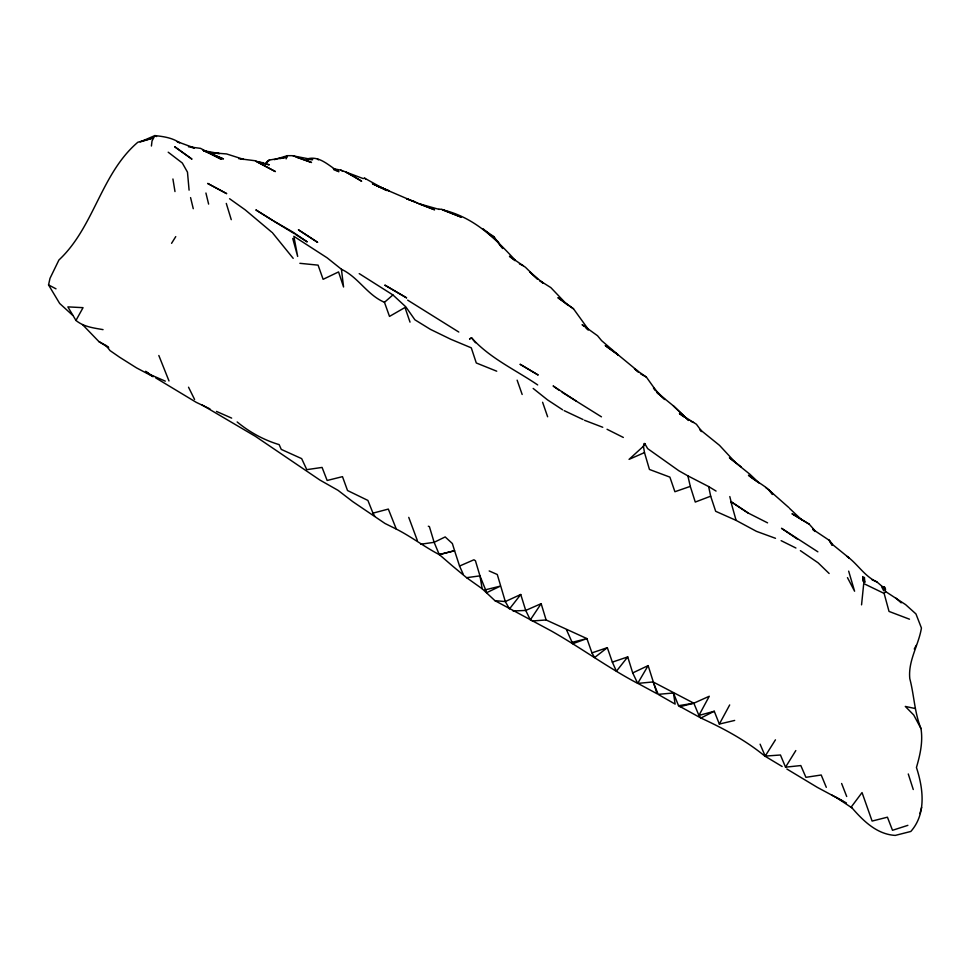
<?xml version="1.0" encoding="UTF-8"?>
<svg xmlns="http://www.w3.org/2000/svg" width="971" height="971" viewBox="0 0 971 971"><rect width="100%" height="100%" fill="white"/><g stroke="black" fill="none" stroke-linecap="round" stroke-linejoin="round"><path stroke-width="1.46" d="M907.873 825.338L892.507 830.302L887.433 817.194L872.104 821.065L862.042 792.567L851.239 807.01C862.782 820.398 876.473 834.295 895.25 835.412L910.834 831.455C926.552 813.686 923.203 788.27 916.442 767.478C920.144 754.783 923.093 741.844 920.981 728.566C914.451 712.52 914.172 695.2 909.791 678.632C907.958 660.668 918.663 645.181 921.43 628.019L915.956 613.939L905.615 604.63L885.601 591.557L884.326 586.775L881.583 586.63L883.719 590.744L884.326 586.775L885.613 589.348M861.556 604.848L863.729 583.571L884.12 593.415L889.023 611.427L909.475 619.195M151.415 146.026L152.022 140.989L154.875 135.588C163.407 136.51 172.389 137.773 179.586 142.798L177.11 141.62L194.431 147.968L191.773 147.519M72.667 315.296L59.668 303.462L48.55 284.928L49.982 278.386L58.915 260.01C94.26 226.971 100.923 173.651 137.858 142.227L153.321 137.931L140.152 141.96L154.875 135.588L156.586 136.547M919.913 813.577L921.661 807.362M286.129 158.88L287.38 155.676L292.137 155.676L312.711 159.62L306.702 159.462M428.308 526.233L429.4 526.622L434.134 542.316L439.232 554.514L452.656 566.117L466.59 577.684L482.174 588.754L494.931 600.661L551.346 630.992C580.719 647.608 607.992 667.757 637.704 683.39L653.107 681.945L693.828 703.198L698.926 715.433L714.268 711.258L719.341 724.063L729.682 704.946M914.257 649.016L916.308 645.266M75.956 320.442L83.045 307.661L67.861 306.885L75.956 320.442C83.603 326.826 93.617 327.955 103.047 329.63M638.36 683.633L657.051 693.767L648.143 665.608L637.704 683.39L632.704 672.927L627.727 656.906L612.349 662.125L607.324 647.669L591.946 652.876L586.921 638.59L546.115 619.971L532.193 620.991M760.099 744.174L765.197 756.093L780.453 755.001L785.539 767.163L795.807 750.571M171.564 243.333L175.751 236.608M765.197 756.093L775.453 739.829M546.115 619.971L541.15 603.659L530.324 619.874L525.724 610.443L520.747 594.495L505.308 601.559L494.931 600.661M520.747 594.495L509.472 608.926L505.308 601.559L497.286 574.504L489.178 570.948M627.727 656.906L616.415 671.24L612.349 662.125M884.12 593.415L885.601 591.557M410.017 322.141L405.004 307.491L389.505 316.412L384.467 302.309L392.915 294.941L405.793 306.824L414.908 319.811L430.481 329.4L450.86 339.304L471.287 347.836L476.288 362.972L496.727 371.201M266.139 162.837L269.55 160.009L286.785 157.12L279.818 158.674M266.175 162.667L269.55 160.009L267.523 161.028M607.324 647.669L594.592 657.549L591.946 652.876M475.559 342.751L471.603 337.872L469.612 338.915L471.603 337.872C489.857 358.275 515.383 369.757 537.679 384.929M714.268 711.258L700.892 718.018L678.535 705.699L673.461 693.003L658.204 694.326L653.107 681.945M632.704 672.927L648.143 665.608M679.906 706.694L693.828 703.198L709.267 696.256L698.926 715.433L700.892 718.018C723.444 728.432 745.4 740.133 764.687 755.972M644.489 452.595L629.062 459.368L643.433 446.247L644.768 443.589L644.076 443.553L643.433 446.247L644.489 452.595L649.441 469.454L669.893 477.125L674.906 491.727L690.296 486.386L687.869 475.851L678.826 470.741L647.645 448.614L644.768 443.589L645.072 444.172M541.15 603.659L525.724 610.443L513.052 610.977M463.264 574.322L459.562 566.044L473.933 559.782L475.45 560.789L479.953 575.864L486.726 592.65L500.32 586.144L484.99 589.895M687.869 475.851L708.636 486.568L710.675 496.193L695.272 502.056L690.296 486.386M274.356 159.657L287.38 155.676M237.167 421.96C249.523 432.168 263.772 440.021 279.15 444.621L281.262 449.403L301.665 458.628L306.787 469.648L322.081 467.427L327.142 480.475L342.484 476.652L347.521 490.525L367.9 500.429L372.985 513.137L388.327 509.083L396.314 529.086C411.316 536.708 424.145 546.661 438.989 554.477M439.329 554.647L454.574 550.715L459.562 566.044M571.579 642.474L586.921 638.59L572.732 643.737L566.506 629.791M439.232 554.514L454.574 550.715L452.377 543.554L445.179 536.927L434.134 542.316L420.601 544.245M719.341 724.063L734.671 720.433M378.217 186.347L389.213 190.923L372.391 183.653L386.689 190.51L364.635 178.179L363.081 178.543L340.748 170.119L333.332 168.711M678.535 705.699L693.828 703.198M466.59 577.684L479.953 575.864L482.174 588.754M864.858 582.03L863.777 582.175L863.304 581.022L862.758 576.531L863.777 582.175L864.384 577.357L864.858 582.03L863.304 581.022M785.539 767.163L800.808 765.561L805.918 777.322L821.211 775.004L826.297 787.335M438.771 209.335L441.55 209.202L461.371 217.237L442.157 209.736C473.666 217.079 494.397 237.689 515.225 260.204M307.71 158.783C319.726 155.688 328.708 165.689 338.078 171.236L338.915 171.685L333.89 169.767M263.372 162.74L258.42 162.218L269.319 164.815L255.64 161.101L275.376 171.576L255.021 160.725L238.696 158.649M299.869 263.311L318.087 265.144L323.112 279.32L338.563 271.929L343.564 286.991L341.44 269.27L327.13 257.825L293.849 236.317L297.66 256.429L292.744 238.49M212.54 152.896L209.797 152.617L226.595 153.94L243.709 159.39L241.051 159.038M215.283 153.163L219.397 153.588L203.704 150.699L223.439 158.941L203.012 150.214L221.339 159.293L200.499 148.357L188.471 146.767M915.034 708.49L905.3 706.427L913.735 715.008L920.981 728.566M203.704 150.699L206.289 151.282M419.011 203.728L439.244 209.42M412.068 200.791L414.811 201.81L406.643 198.752L434.607 209.797L419.144 203.91M296.252 157.108L311.533 162.485L293.206 155.846M775.501 538.31L756.433 531.343L736.091 520.383L715.676 511.292L710.675 496.193M584.493 420.285L602.76 427.276M374.053 184.539L410.806 200.317M691.085 421.426L693.525 422.421M165.313 381.154L150.092 374.563L145.553 371.335L153.236 376.687L136.547 367.9L119.615 357.231L110.039 350.604L106.082 345.542L98.884 341.574L82.523 324.605M216.46 411.413L231.656 418.113M871.873 579.651L876.886 581.908L882.336 586.557M564.163 410.636L583.037 419.533M209.93 408.876L196.276 402.358L155.7 377.901M519.424 263.857L523.175 265.653M767.576 522.859L748.058 512.967L730.957 501.643L748.058 512.967M396.314 529.086L384.953 523.442L352.728 501.619L337.993 490.306L319.823 480.002L255.397 436.343L202.223 405.053M781.133 540.665L795.917 548.02M607.045 429.279L623.333 437.448M340.748 170.119L342.69 171.139M48.55 284.928L56.002 288.836M846.457 802.981L817.4 787.408L786.85 769.008M226.656 193.63L207.66 183.422L226.486 193.532M831.54 794.921L842.743 800.978M808.831 523.915L791.996 513.732L809.001 524.049M640.484 373.762L646.383 377.1L658.362 393.862M658.69 694.714L675.136 704.096L673.461 693.003M562.185 392.345L601.45 416.838M765.439 756.458L782.128 766.483M708.636 486.568L716.064 491.071M416.219 202.454L417.748 203.376M384.467 302.309C367.123 294.929 358.517 277.318 341.44 269.27M797.567 539.233L781.509 528.297L817.873 551.819M392.915 294.941L359.221 273.616M98.884 341.574L108.558 347.654M295.281 234.266L307.249 241.913L292.951 232.118L273.069 220.672L294.079 233.501M407.662 300.136L458.785 332.046M573.509 308.814L558.119 297.842L573.509 308.814L588.438 329.533M562.61 409.786L547.523 399.882L533.176 388.449M836.31 797.482L851.822 807.811M876.886 581.908C864.469 576.276 857.745 564.09 847.149 556.444L849.322 558.131L833.276 545.107L829.185 540.277L812.812 529.365L814.948 531.465M485.609 231.025L493.681 236.475L502.602 248.515M800.371 550.642L818.152 562.852L829.137 573.497M576.07 400.962L553.118 385.96L558.689 389.966M646.383 377.1L634.451 368.737L638.335 372.221M618.345 355.01L605.382 345.652L618.345 355.01L601.607 340.651L597.541 335.735L582.115 324.63L584.117 326.426M772.843 494.494C766.811 485.913 756.239 481.944 748.459 475.232L759.395 483.242L749.818 474.188L729.415 457.778L741.152 466.845M229.581 198.727L245.141 209.809L271.929 232.324M106.082 345.542L108.521 347.302M684.045 417.008L679.433 413.585L696.413 424.242L701.608 431.27M168.201 152.204L182.317 163.019L187.476 172.146L189.09 190.158M542.668 282.889L539.815 280.643L550.848 287.61L567.04 304.615M637.595 370.873L616.973 353.881M765.743 487.478L770.464 491.253M514.909 260.641L509.459 256.271L525.408 267.231L537.716 279.272L529.85 272.026L543.311 283.35M788.828 507.554L768.692 489.821L772.297 494.3M364.635 178.179L365.63 179.016M482.951 228.671L497.735 241.391L500.951 246.488M673.352 405.817L688.657 420.431L673.352 405.817L656.857 392.357L664.892 399.554L653.471 387.975L655.328 390.366M895.845 598.087L901.197 602.857M586.12 328.222L588.135 330.019M789.508 508.355L802.167 520.286M317.347 158.734L318.354 159.863M809.328 524.279L815.3 531.076M293.193 258.347L272.681 233.04M701.511 431.585L699.739 429.376L719.487 445.325L735.35 462.439M493.681 236.475L495.113 238.902M372.985 513.137L374.818 516.317M847.465 577.624L854.589 591.218L848.666 571.142M194.576 399.445L188.532 387.211M168.99 380.948L158.831 355.495M417.396 540.653L408.755 517.373M841.626 783.488L846.7 796.499M517.13 380.159L522.167 394.481M542.607 402.273L547.632 416.777M908.273 773.972L913.262 789.52M226.292 203.425L231.256 219.664M731.163 502.699L736.091 520.383M729.804 496.569L731.187 502.104M205.925 193.011L208.619 204.104M190.571 197.599L193.265 208.704M172.923 178.992L174.986 191.566M406.509 297.806L385.002 285.207L406.509 297.806M353.517 176.224L346.234 172.268L361.649 181.213L353.517 176.224M537.995 374.915L520.225 364.343L537.995 374.915M272.633 220.368L256.053 210.027L272.633 220.368M317.553 242.301L298.498 229.86L317.553 242.301M191.785 159.013L174.853 146.864L191.785 159.013M829.185 540.277L832.123 545.095L829.185 540.277"/></g></svg>
